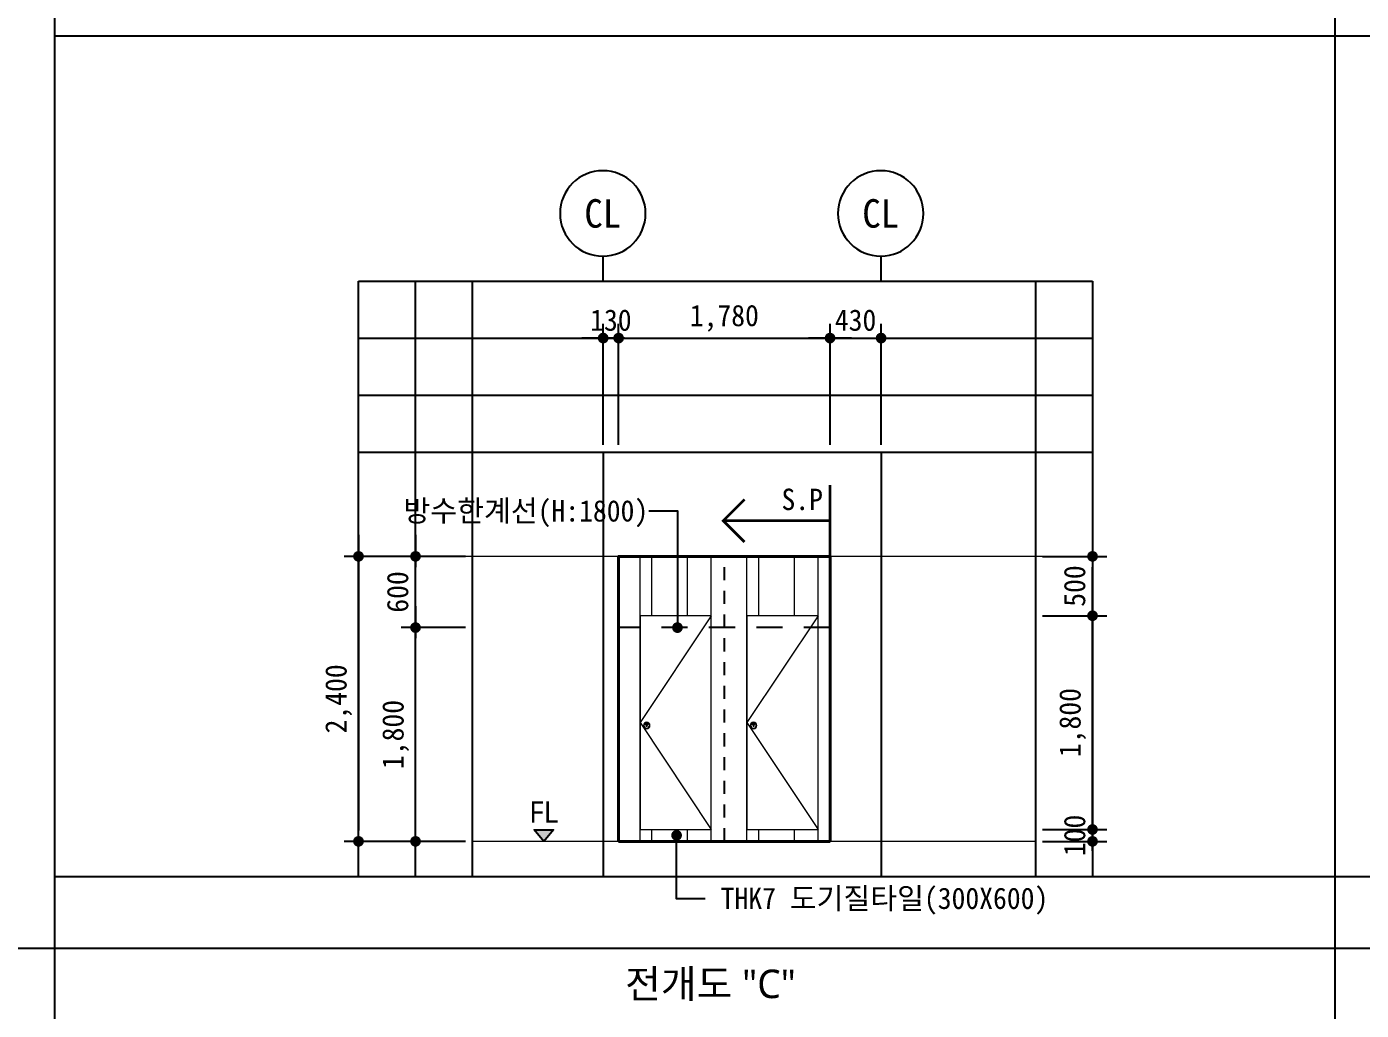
# Model space of a CAD drawing. Header units: millimetres. Extents: x -423835 to -174325, y -1379898 to -1311126.
# Drawn here: x -351626 to -340389, y -1363255 to -1354972 of the extents above; entities that cross this region are included whole.
import ezdxf
from ezdxf.enums import TextEntityAlignment as Align

# ---------------------------------------------------------------- set-up
doc = ezdxf.new("R2010")
doc.units = ezdxf.units.MM
doc.header["$LTSCALE"] = 100
doc.header["$MEASUREMENT"] = 0
doc.header["$PDSIZE"] = -10
doc.linetypes.add('HID', pattern=[2, 1.1, -0.9])
doc.layers.get('0').update_dxf_attribs({"linetype": 'CONTINUOUS'})
doc.layers.get('Defpoints').update_dxf_attribs({"color": 153, "linetype": 'CONTINUOUS'})
for name, color, linetype, lineweight in [('A-AXIS-BUBL', 7, 'CONTINUOUS', 25), ('A-DWXK-OPEN', 1, 'HID', 15), ('A-ELEV-LIN1', 2, 'CONTINUOUS', 40), ('A-MKXS-TEXT1', 3, 'CONTINUOUS', 25), ('A-WAXK-PATT', 8, 'CONTINUOUS', 18), ('A-WAXM-CUBI', 6, 'CONTINUOUS', 20), ('A-XXXX-FIN2', 6, 'CONTINUOUS', 20), ('A-XXXX-SYMB', 7, 'CONTINUOUS', 25), ('A-XXXX-TXT2', 3, 'CONTINUOUS', 25)]:
    doc.layers.add(name, color=color, linetype=linetype, lineweight=lineweight)
for name, color, linetype in [('A-DIMS', 7, 'CONTINUOUS'), ('A-MKXS-LEAD', 7, 'CONTINUOUS'), ('AA-AXIS-LINE-1', 1, 'CONTINUOUS'), ('IN-F-PAT', 8, 'CONTINUOUS'), ('IN-TEXT-FIN', 3, 'CONTINUOUS'), ('방수', 7, 'HID')]:
    doc.layers.add(name, color=color, linetype=linetype)
doc.layers.add('A-XXXX-NPLT', color=144, linetype='CONTINUOUS', lineweight=0, plot=False)
doc.styles.add('HY울릉도L', font='')
doc.styles.add('돋움체', font='')
doc.styles.add('맑은 고딕', font='malgun.ttf')
doc.styles.add('맑은고딕', font='malgun.ttf')
doc.styles.get('HY울릉도L').set_extended_font_data('HYwulM')
doc.styles.get('돋움체').set_extended_font_data('DotumChe')
doc.dimstyles.new('CDIM', dxfattribs={"dimtxt": 3, "dimasz": 1.5, "dimexe": 2, "dimexo": 1, "dimgap": 1, "dimtad": 1, "dimdec": 0, "dimrnd": 0.5, "dimzin": 0, "dimdsep": 32, "dimlunit": 6, "dimtxsty": 'HY울릉도L', "dimblk1": '_CIDOT', "dimblk2": '_CIDOT', "dimsah": 1, "dimcen": 5.5, "dimclrd": 2, "dimclre": 2, "dimclrt": 7, "dimadec": 0, "dimazin": 0, "dimtfac": 1, "dimtdec": 0, "dimtix": 1, "dimtmove": 2, "dimatfit": 1, "dimldrblk": '_CIDOT', "dimfxl": 1, "dimtolj": 1, "dimtzin": 0, "dimlwd": -1, "dimarcsym": 0})
pattern_1 = [(90, (-344861.67, -1361832.08), (-300, 2e-14), []), (180, (-344861.7, -1361832.1), (-7e-14, -600), [])]

# ---------------------------------------------------------------- blocks, each defined once
blk = doc.blocks.new('_CIDOT')
at = {"color": 0, "linetype": 'ByBlock'}
blk.add_line((2, 0), (-1, 0), dxfattribs=at)
at = {"color": 0, "linetype": 'ByBlock', "const_width": 0.5}
blk.add_lwpolyline([(-0.25, 0, 1), (0.25, 0, 1)], format="xyb", close=True, dxfattribs=at)
blk = doc.blocks.new('*D579')
at = {"layer": 'A-DIMS', "lineweight": -2, "transparency": 16777216}
for p, q in [((-347932, -1359432), (-348952, -1359432)), ((-347932, -1361832), (-348952, -1361832))]:
    blk.add_line(p, q, dxfattribs=at)
at = {"layer": 'A-DIMS', "transparency": 16777216}
blk.add_line((-348832, -1359522), (-348832, -1361742), dxfattribs=at)
at = {"layer": 'Defpoints', "color": 0, "transparency": 16777216}
for p in [(-347872, -1359432), (-348832, -1361832), (-347872, -1361832)]:
    blk.add_point(p, dxfattribs=at)
at = {"layer": 'A-DIMS', "transparency": 16777216, "xscale": 90, "yscale": 90, "zscale": 90}
for p, rotation in [((-348832, -1359432), 90), ((-348832, -1361832), 270)]:
    blk.add_blockref('_CIDOT', p, dxfattribs=dict(at, rotation=rotation))
at = {"layer": 'A-DIMS', "color": 3, "transparency": 16777216, "insert": (-348999, -1360632), "char_height": 180, "attachment_point": 5, "rotation": 90, "style": '돋움체'}
blk.add_mtext('\\A1;2,400', dxfattribs=at)
blk = doc.blocks.new('*D580')
at = {"layer": 'A-DIMS', "lineweight": -2, "transparency": 16777216}
for p, q in [((-347932, -1360032), (-348472, -1360032)), ((-347932, -1361832), (-348472, -1361832))]:
    blk.add_line(p, q, dxfattribs=at)
at = {"layer": 'A-DIMS', "transparency": 16777216}
blk.add_line((-348352, -1361742), (-348352, -1360122), dxfattribs=at)
at = {"layer": 'Defpoints', "color": 0, "transparency": 16777216}
for p in [(-348352, -1360032), (-347872, -1360032), (-347872, -1361832)]:
    blk.add_point(p, dxfattribs=at)
at = {"layer": 'A-DIMS', "transparency": 16777216, "xscale": 90, "yscale": 90, "zscale": 90}
for p, rotation in [((-348352, -1360032), 90), ((-348352, -1361832), 270)]:
    blk.add_blockref('_CIDOT', p, dxfattribs=dict(at, rotation=rotation))
at = {"layer": 'A-DIMS', "color": 3, "transparency": 16777216, "insert": (-348519, -1360932), "char_height": 180, "attachment_point": 5, "rotation": 90, "style": '돋움체'}
blk.add_mtext('\\A1;1,800', dxfattribs=at)
blk = doc.blocks.new('*D581')
at = {"layer": 'A-DIMS', "lineweight": -2, "transparency": 16777216}
for p, q in [((-347932, -1359432), (-348472, -1359432)), ((-347932, -1360032), (-348472, -1360032))]:
    blk.add_line(p, q, dxfattribs=at)
at = {"layer": 'A-DIMS', "transparency": 16777216}
blk.add_line((-348352, -1359942), (-348352, -1359522), dxfattribs=at)
at = {"layer": 'Defpoints', "color": 0, "transparency": 16777216}
for p in [(-348352, -1359432), (-347872, -1359432), (-347872, -1360032)]:
    blk.add_point(p, dxfattribs=at)
at = {"layer": 'A-DIMS', "transparency": 16777216, "xscale": 90, "yscale": 90, "zscale": 90}
for p, rotation in [((-348352, -1359432), 90), ((-348352, -1360032), 270)]:
    blk.add_blockref('_CIDOT', p, dxfattribs=dict(at, rotation=rotation))
at = {"layer": 'A-DIMS', "color": 3, "transparency": 16777216, "insert": (-348502, -1359732), "char_height": 180, "attachment_point": 5, "rotation": 90, "style": '돋움체'}
blk.add_mtext('\\A1;600', dxfattribs=at)
blk = doc.blocks.new('*D582')
at = {"layer": 'A-DIMS', "lineweight": -2, "transparency": 16777216}
for p, q in [((-343072, -1359932), (-342532, -1359932)), ((-343072, -1361732), (-342532, -1361732))]:
    blk.add_line(p, q, dxfattribs=at)
at = {"layer": 'A-DIMS', "transparency": 16777216}
blk.add_line((-342652, -1361642), (-342652, -1360022), dxfattribs=at)
at = {"layer": 'Defpoints', "color": 0, "transparency": 16777216}
for p in [(-343132, -1359932), (-342652, -1359932), (-343132, -1361732)]:
    blk.add_point(p, dxfattribs=at)
at = {"layer": 'A-DIMS', "transparency": 16777216, "xscale": 90, "yscale": 90, "zscale": 90}
for p, rotation in [((-342652, -1359932), 90), ((-342652, -1361732), 270)]:
    blk.add_blockref('_CIDOT', p, dxfattribs=dict(at, rotation=rotation))
at = {"layer": 'A-DIMS', "color": 3, "transparency": 16777216, "insert": (-342819, -1360832), "char_height": 180, "attachment_point": 5, "rotation": 90, "style": '돋움체'}
blk.add_mtext('\\A1;1,800', dxfattribs=at)
blk = doc.blocks.new('*D583')
at = {"layer": 'A-DIMS', "lineweight": -2, "transparency": 16777216}
for p, q in [((-343072, -1359432), (-342532, -1359432)), ((-343072, -1359932), (-342532, -1359932))]:
    blk.add_line(p, q, dxfattribs=at)
at = {"layer": 'A-DIMS', "transparency": 16777216}
blk.add_line((-342652, -1359842), (-342652, -1359522), dxfattribs=at)
at = {"layer": 'Defpoints', "color": 0, "transparency": 16777216}
for p in [(-343132, -1359432), (-342652, -1359432), (-343132, -1359932)]:
    blk.add_point(p, dxfattribs=at)
at = {"layer": 'A-DIMS', "transparency": 16777216, "xscale": 90, "yscale": 90, "zscale": 90}
for p, rotation in [((-342652, -1359432), 90), ((-342652, -1359932), 270)]:
    blk.add_blockref('_CIDOT', p, dxfattribs=dict(at, rotation=rotation))
at = {"layer": 'A-DIMS', "color": 3, "transparency": 16777216, "insert": (-342802, -1359682), "char_height": 180, "attachment_point": 5, "rotation": 90, "style": '돋움체'}
blk.add_mtext('\\A1;500', dxfattribs=at)
blk = doc.blocks.new('*D584')
at = {"layer": 'A-DIMS', "lineweight": -2, "transparency": 16777216}
for p, q in [((-346642, -1358414), (-346642, -1357474)), ((-344862, -1358494), (-344862, -1357474))]:
    blk.add_line(p, q, dxfattribs=at)
at = {"layer": 'A-DIMS', "transparency": 16777216}
blk.add_line((-346552, -1357594), (-344952, -1357594), dxfattribs=at)
at = {"layer": 'Defpoints', "color": 0, "transparency": 16777216}
for p in [(-344862, -1357594), (-346642, -1358474), (-344862, -1358554)]:
    blk.add_point(p, dxfattribs=at)
at = {"layer": 'A-DIMS', "transparency": 16777216, "xscale": 90, "yscale": 90, "zscale": 90, "rotation": 180}
blk.add_blockref('_CIDOT', (-346642, -1357594), dxfattribs=at)
at = {"layer": 'A-DIMS', "transparency": 16777216, "xscale": 90, "yscale": 90, "zscale": 90}
blk.add_blockref('_CIDOT', (-344862, -1357594), dxfattribs=at)
at = {"layer": 'A-DIMS', "color": 3, "transparency": 16777216, "insert": (-345752, -1357427), "char_height": 180, "attachment_point": 5, "style": '돋움체'}
blk.add_mtext('\\A1;1,780', dxfattribs=at)
blk = doc.blocks.new('*D585')
at = {"layer": 'A-DIMS', "lineweight": -2, "transparency": 16777216}
for p, q in [((-346772, -1358494), (-346772, -1357474)), ((-346642, -1358494), (-346642, -1357474))]:
    blk.add_line(p, q, dxfattribs=at)
at = {"layer": 'A-DIMS', "transparency": 16777216}
for p, q in [((-346862, -1357594), (-346952, -1357594)), ((-346772, -1357594), (-346642, -1357594)), ((-346552, -1357594), (-346462, -1357594))]:
    blk.add_line(p, q, dxfattribs=at)
at = {"layer": 'Defpoints', "color": 0, "transparency": 16777216}
for p in [(-346642, -1357594), (-346772, -1358554), (-346642, -1358554)]:
    blk.add_point(p, dxfattribs=at)
at = {"layer": 'A-DIMS', "transparency": 16777216, "xscale": 90, "yscale": 90, "zscale": 90}
blk.add_blockref('_CIDOT', (-346772, -1357594), dxfattribs=at)
at = {"layer": 'A-DIMS', "transparency": 16777216, "xscale": 90, "yscale": 90, "zscale": 90, "rotation": 180}
blk.add_blockref('_CIDOT', (-346642, -1357594), dxfattribs=at)
at = {"layer": 'A-DIMS', "color": 3, "transparency": 16777216, "insert": (-346707, -1357444), "char_height": 180, "attachment_point": 5, "style": '돋움체'}
blk.add_mtext('\\A1;130', dxfattribs=at)
blk = doc.blocks.new('*D586')
at = {"layer": 'A-DIMS', "lineweight": -2, "transparency": 16777216}
for p, q in [((-344862, -1358494), (-344862, -1357474)), ((-344432, -1358494), (-344432, -1357474))]:
    blk.add_line(p, q, dxfattribs=at)
at = {"layer": 'A-DIMS', "transparency": 16777216}
for p, q in [((-344952, -1357594), (-345042, -1357594)), ((-344862, -1357594), (-344432, -1357594)), ((-344342, -1357594), (-344252, -1357594))]:
    blk.add_line(p, q, dxfattribs=at)
at = {"layer": 'Defpoints', "color": 0, "transparency": 16777216}
for p in [(-344432, -1357594), (-344862, -1358554), (-344432, -1358554)]:
    blk.add_point(p, dxfattribs=at)
at = {"layer": 'A-DIMS', "transparency": 16777216, "xscale": 90, "yscale": 90, "zscale": 90}
blk.add_blockref('_CIDOT', (-344862, -1357594), dxfattribs=at)
at = {"layer": 'A-DIMS', "transparency": 16777216, "xscale": 90, "yscale": 90, "zscale": 90, "rotation": 180}
blk.add_blockref('_CIDOT', (-344432, -1357594), dxfattribs=at)
at = {"layer": 'A-DIMS', "color": 3, "transparency": 16777216, "insert": (-344647, -1357444), "char_height": 180, "attachment_point": 5, "style": '돋움체'}
blk.add_mtext('\\A1;430', dxfattribs=at)
blk = doc.blocks.new('A$C028158C4')
at = {"layer": 'A-AXIS-BUBL', "ltscale": 0.2}
blk.add_line((0, 0), (0, 175.2), dxfattribs=at)
blk.add_circle((2.9, 475.4), 300.3, dxfattribs=at)
blk = doc.blocks.new('*D587')
at = {"layer": 'A-DIMS', "transparency": 16777216}
for p, q in [((-342652, -1361642), (-342652, -1361552)), ((-342652, -1361732), (-342652, -1361832)), ((-342652, -1361922), (-342652, -1362012))]:
    blk.add_line(p, q, dxfattribs=at)
at = {"layer": 'A-DIMS', "lineweight": -2, "transparency": 16777216}
for p, q in [((-343072, -1361732), (-342532, -1361732)), ((-343072, -1361832), (-342532, -1361832))]:
    blk.add_line(p, q, dxfattribs=at)
at = {"layer": 'Defpoints', "color": 0, "transparency": 16777216}
for p in [(-343132, -1361732), (-343132, -1361832), (-342652, -1361832)]:
    blk.add_point(p, dxfattribs=at)
at = {"layer": 'A-DIMS', "transparency": 16777216, "xscale": 90, "yscale": 90, "zscale": 90}
for p, rotation in [((-342652, -1361732), 270), ((-342652, -1361832), 90)]:
    blk.add_blockref('_CIDOT', p, dxfattribs=dict(at, rotation=rotation))
at = {"layer": 'A-DIMS', "color": 3, "transparency": 16777216, "insert": (-342802, -1361782), "char_height": 180, "attachment_point": 5, "rotation": 90, "style": '돋움체'}
blk.add_mtext('\\A1;100', dxfattribs=at)
blk = doc.blocks.new('큐비클')
at = {"layer": 'A-DWXK-OPEN', "ltscale": 50}
blk.add_lwpolyline([(0, 1900), (600, 1000), (0, 100)], dxfattribs=at)
at = {"layer": 'A-WAXM-CUBI'}
for p, q in [((0, 0), (0, 2400)), ((600, 0), (600, 2400)), ((532, 988), (539, 981)), ((556, 988), (549, 981))]:
    blk.add_line(p, q, dxfattribs=at)
blk.add_lwpolyline([(600, 100), (0, 100), (0, 1900), (600, 1900)], close=True, dxfattribs=at)
for radius in [27.5, 22.8, 6]:
    blk.add_circle((544, 975), radius, dxfattribs=at)
for radius, start, end in [(17.5, 46.6372, 133.3628), (7.5, 48.8226, 131.1774)]:
    blk.add_arc((544, 975), radius, start, end, dxfattribs=at)

msp = doc.modelspace()

# ---------------------------------------------------------------- hatches: boundary and pattern name
at = {"layer": 'A-WAXK-PATT'}
h = msp.add_hatch(dxfattribs=at)
h.set_pattern_fill('벽타일63', color=256, angle=90)
h.set_pattern_definition(pattern_1)
h.paths.add_polyline_path([(-345861.7, -1359432.1), (-346461.7, -1359432.1), (-346461.7, -1359932.1), (-345861.7, -1359932.1)])
h = msp.add_hatch(dxfattribs=at)
h.set_pattern_fill('벽타일63', color=256, angle=90)
h.set_pattern_definition(pattern_1)
h.paths.add_polyline_path([(-344961.7, -1359432.1), (-345561.7, -1359432.1), (-345561.7, -1359932.1), (-344961.7, -1359932.1)])
h = msp.add_hatch(dxfattribs=at)
h.set_pattern_fill('벽타일63', color=256, angle=90)
h.set_pattern_definition(pattern_1)
h.paths.add_polyline_path([(-345861.7, -1361732.1), (-346461.7, -1361732.1), (-346461.7, -1361832.1), (-345861.7, -1361832.1)])
h = msp.add_hatch(dxfattribs=at)
h.set_pattern_fill('벽타일63', color=256, angle=90)
h.set_pattern_definition(pattern_1)
h.paths.add_polyline_path([(-344961.7, -1361732.1), (-345561.7, -1361732.1), (-345561.7, -1361832.1), (-344961.7, -1361832.1)])
at = {"layer": 'A-XXXX-SYMB'}
msp.add_hatch(color=256, dxfattribs=at).paths.add_polyline_path([(-347272.1, -1361832.1), (-347352.7, -1361736.1), (-347191.6, -1361736.1)])

# ---------------------------------------------------------------- linework, layer by layer
at = {"color": 3, "ltscale": 2}
for p, q in [((-351392.9, -1346766.1), (-351392.9, -1379898.1)), ((-340611.7, -1346766.1), (-340611.7, -1379898.1)), ((-351392.9, -1355049.1), (-329350.4, -1355049.1)), ((-373435.4, -1362732.1), (-329350.4, -1362732.1))]:
    msp.add_line(p, q, dxfattribs=at)
at = {"layer": 'A-ELEV-LIN1'}
msp.add_line((-346641.7, -1361832.1), (-344861.7, -1361832.1), dxfattribs=at)
msp.add_lwpolyline([(-344861.7, -1361832.1), (-344861.7, -1359432.1), (-346641.7, -1359432.1), (-346641.7, -1361832.1)], dxfattribs=at)
at = {"layer": 'A-MKXS-LEAD'}
for points in [[(-346386.8, -1359048.8), (-346146.8, -1359048.8), (-346146.8, -1360032.1)], [(-345914, -1362315.3), (-346154, -1362315.3), (-346154, -1361759.8)]]:
    msp.add_lwpolyline(points, dxfattribs=at)
at = {"layer": 'A-MKXS-LEAD', "const_width": 45}
for points in [[(-346169.3, -1360032.1, 1), (-346124.3, -1360032.1, 1)], [(-346176.5, -1361781.3, -1), (-346131.5, -1361781.3, -1)]]:
    msp.add_lwpolyline(points, format="xyb", close=True, dxfattribs=at)
at = {"layer": 'A-WAXK-PATT'}
msp.add_lwpolyline([(-344861.7, -1361832.1), (-344861.7, -1359432.1)], dxfattribs=at)
at = {"layer": 'A-XXXX-FIN2'}
msp.add_line((-343131.7, -1361832.1), (-347871.7, -1361832.1), dxfattribs=at)
at = {"layer": 'A-XXXX-NPLT'}
msp.add_line((-342961.7, -1359432.1), (-348801.7, -1359432.1), dxfattribs=at)
at = {"layer": 'A-XXXX-SYMB'}
msp.add_lwpolyline([(-347272.1, -1361832.1), (-347352.7, -1361736.1), (-347191.6, -1361736.1), (-347272.1, -1361832.1)], dxfattribs=at)
at = {"layer": 'AA-AXIS-LINE-1'}
for p, q in [((-346771.7, -1358554.3), (-346771.7, -1362132.1)), ((-344431.7, -1358554.3), (-344431.7, -1362132.1))]:
    msp.add_line(p, q, dxfattribs=at)
at = {"layer": 'Defpoints'}
for p, q in [((-348831.7, -1362132.1), (-348831.7, -1357114.3)), ((-348831.7, -1357114.3), (-342651.7, -1357114.3)), ((-348351.7, -1362132.1), (-348351.7, -1357114.3)), ((-347871.7, -1362132.1), (-347871.7, -1357114.3)), ((-343131.7, -1357114.3), (-343131.7, -1362132.1)), ((-342651.7, -1357114.3), (-342651.7, -1362132.1)), ((-348831.7, -1357594.3), (-342651.7, -1357594.3)), ((-348831.7, -1358074.3), (-342651.7, -1358074.3)), ((-348831.7, -1358554.3), (-342651.7, -1358554.3)), ((-329830.4, -1362132.1), (-351392.9, -1362132.1))]:
    msp.add_line(p, q, dxfattribs=at)
at = {"layer": 'IN-F-PAT', "color": 2, "const_width": 22.5}
for points in [[(-344861.7, -1359432.1), (-344861.7, -1358832.1)], [(-345581.7, -1358952.1), (-345761.7, -1359132.1), (-345581.7, -1359312.1)], [(-344861.7, -1359132.1), (-345761.7, -1359132.1)]]:
    msp.add_lwpolyline(points, dxfattribs=at)
at = {"layer": '방수', "color": 8}
msp.add_line((-345751.7, -1361832.1), (-345751.7, -1359432.1), dxfattribs=at)
at = {"layer": '방수', "color": 2, "ltscale": 2}
msp.add_lwpolyline([(-344861.7, -1360032.1), (-346641.7, -1360032.1)], dxfattribs=at)

# ---------------------------------------------------------------- block references
at = {"xscale": -1.198871389330295, "yscale": 1.198871389330295, "zscale": 1.198871389330295}
for p in [(-346771.7, -1357114.3), (-344431.7, -1357114.3)]:
    msp.add_blockref('A$C028158C4', p, dxfattribs=at)
at = {"xscale": -1}
for p in [(-345861.7, -1361832.1), (-344961.7, -1361832.1)]:
    msp.add_blockref('큐비클', p, dxfattribs=at)

# ---------------------------------------------------------------- texts
at = {"layer": 'A-MKXS-TEXT1', "style": '돋움체'}
msp.add_text('방수한계선(H:1800)', height=180, dxfattribs=at).set_placement((-346392.9, -1359048.8), align=Align.MIDDLE_RIGHT)
at = {"layer": 'A-MKXS-TEXT1', "style": '맑은고딕'}
msp.add_text('FL', height=180, dxfattribs=at).set_placement((-347272.1, -1361674.2), align=Align.CENTER)
at = {"layer": 'A-MKXS-TEXT1', "style": '돋움체'}
msp.add_text('THK7 도기질타일(300X600)', height=180, dxfattribs=at).set_placement((-345782.4, -1362311.5), align=Align.MIDDLE_LEFT)
at = {"layer": 'A-XXXX-TXT2', "ltscale": 0.2, "style": '돋움체'}
for p in [(-346775.2, -1356544.3), (-344435.2, -1356544.3)]:
    msp.add_text('CL', height=240, dxfattribs=at).set_placement(p, align=Align.MIDDLE)
at = {"layer": 'A-XXXX-TXT2', "style": '맑은 고딕'}
msp.add_text('전개도 "C"', height=240, dxfattribs=at).set_placement((-345868.6, -1363032.1), align=Align.MIDDLE_CENTER)
at = {"layer": 'IN-TEXT-FIN', "color": 2, "style": '돋움체'}
msp.add_text('S.P', height=180, dxfattribs=at).set_placement((-344921.7, -1358952.1), align=Align.MIDDLE_RIGHT)

# ---------------------------------------------------------------- dimensions: what is measured, and where the dimension line sits
at = {"layer": 'A-DIMS'}
for base, p1, p2, angle, picture, middle in [((-346641.7, -1357594.3), (-346771.7, -1358554.3), (-346641.7, -1358554.3), 180, '*D585', (-346706.7, -1357444.2)), ((-344861.7, -1357594.3), (-346641.7, -1358474.3), (-344861.7, -1358554.3), 180, '*D584', (-345751.7, -1357427.2)), ((-344431.7, -1357594.3), (-344861.7, -1358554.3), (-344431.7, -1358554.3), 180, '*D586', (-344646.7, -1357444.2)), ((-348831.7, -1361832.1), (-347871.7, -1359432.1), (-347871.7, -1361832.1), 90, '*D579', (-348998.8, -1360632.1)), ((-348351.7, -1359432.1), (-347871.7, -1360032.1), (-347871.7, -1359432.1), 90, '*D581', (-348501.8, -1359732.1)), ((-342651.7, -1359432.1), (-343131.7, -1359932.1), (-343131.7, -1359432.1), 90, '*D583', (-342801.8, -1359682.1)), ((-342651.7, -1359932.1), (-343131.7, -1361732.1), (-343131.7, -1359932.1), 90, '*D582', (-342818.8, -1360832.1)), ((-348351.7, -1360032.1), (-347871.7, -1361832.1), (-347871.7, -1360032.1), 90, '*D580', (-348518.8, -1360932.1)), ((-342651.7, -1361832.1), (-343131.7, -1361732.1), (-343131.7, -1361832.1), 270, '*D587', (-342801.8, -1361782.1))]:
    dim = msp.add_linear_dim(base=base, p1=p1, p2=p2, angle=angle, dimstyle='CDIM', override={"dimscale": 60, "dimtxsty": '돋움체', "dimclrd": 256, "dimclre": 256, "dimclrt": 3}, dxfattribs=at)
    dim.commit()
    dim.dimension.update_dxf_attribs({"geometry": picture, "text_midpoint": middle})

doc.saveas('drawing.dxf')
